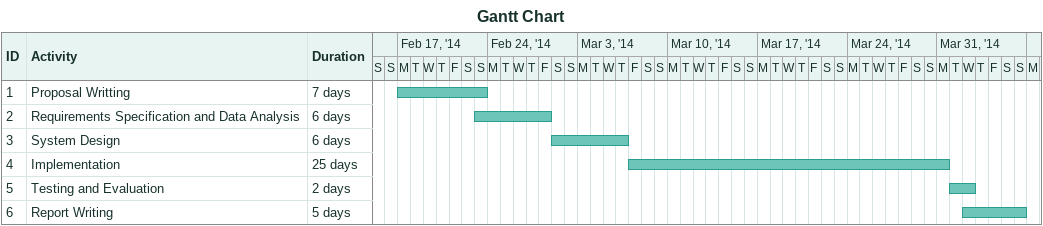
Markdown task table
Gantt Chart

| ID | Task | Duration | Start | Finish |
|---|---|---|---|---|
| 1 | Proposal Writting | 7d | 2014-02-17 | 2014-02-23 |
| 2 | Requirements Specification and Data Analysis | 6d | 2014-02-23 | 2014-02-28 |
| 3 | System Design | 6d | 2014-03-01 | 2014-03-06 |
| 4 | Implementation | 25d | 2014-03-07 | 2014-03-31 |
| 5 | Testing and Evaluation | 2d | 2014-04-01 | 2014-04-02 |
| 6 | Report Writing | 5d | 2014-04-02 | 2014-04-06 |
